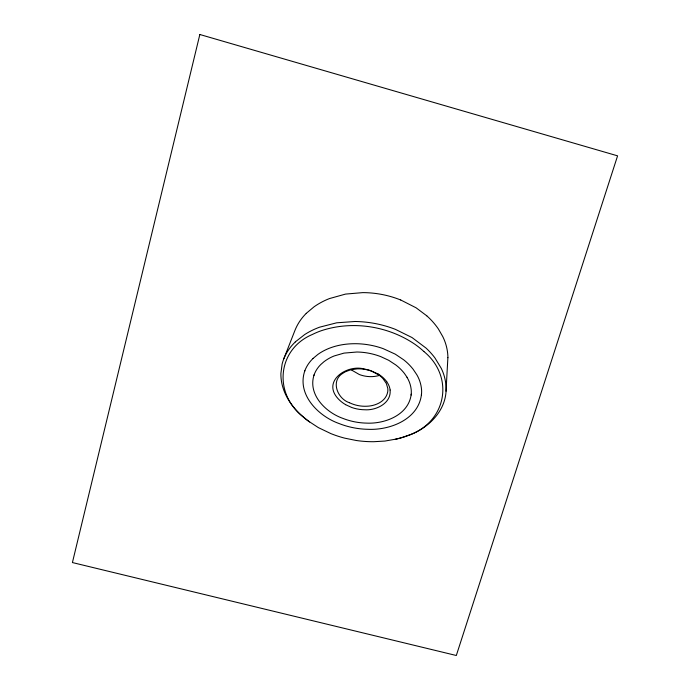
<?xml version="1.0" encoding="UTF-8"?>
<svg xmlns="http://www.w3.org/2000/svg" width="690" height="690" viewBox="0 0 690 690"><rect width="100%" height="100%" fill="white"/><g stroke="black" fill="none" stroke-linecap="round" stroke-linejoin="round"><path stroke-width="1.03" d="M306.248 313.389A50.008 49.128 -12.4 0 0 295.027 330.2L283.832 358.765A42.323 41.391 -6.2 0 0 282.106 364.156L280.899 373.419A47.118 46.075 -7.4 0 0 283.116 388.142C286.247 398.147 292.56 406.893 300.055 414.112A82.144 80.48 -16.1 0 0 308.611 421.219L318.332 427.593L330.872 433.605A113.885 111.875 -24.6 0 0 344.698 438.15L356.281 440.496A114.126 112.125 -24.6 0 0 373.756 441.712L384.934 441.057L396.586 438.995A82.17 80.282 -20.7 0 0 408.273 435.494C428.197 428.55 446.585 410.576 446.102 388.298A50.474 48.973 -20.3 0 0 441.238 368.305L434.916 357.894A78.005 75.659 -15.2 0 0 426.032 348.071L412.016 337.539L395.56 329.423A112.988 109.115 -10.5 0 0 355.057 321.497L336.694 322.808L319.643 327.172A73.623 71.657 -10.5 0 0 304.808 334.469L295.294 341.904M446.033 391.204L447.879 357.687M304.868 370.677C296.553 394.301 318.168 416.079 338.902 423.47A82.697 81.049 -20.4 0 0 367.805 429.301C390.135 430.422 418.899 419.21 421.504 394.042M314.14 374.722C307.55 394.326 325.473 412.163 342.62 418.287A68.603 67.154 -19 0 0 366.588 423.117C385.055 424.022 408.791 414.914 411.231 394.171M306.231 313.372L314.079 306.791A70.535 69.035 -14.8 0 1 329.44 298.58L345.535 294.087L362.793 292.62A101.439 98.679 -14 0 1 400.718 299.995M313.019 358.455L317.987 354.341A50.888 49.525 -11.1 0 1 327.069 349.192C336.427 345.069 346.76 343.508 356.937 343.724A82.127 79.428 -11.1 0 1 383.235 348.666L395.223 354.134L403.685 359.809A58.167 56.442 -14.3 0 1 413.086 369.185L416.82 374.73A37.157 36.07 -18.2 0 1 421.59 390.066A31.792 30.86 -19.2 0 1 421.418 394.939M400.726 299.986L416.096 307.809L426.782 315.813M349.494 402.736C337.315 398.863 330.191 380.501 343.154 373.109A21.312 20.752 -12.9 0 1 345.75 371.599L350.71 369.797L357.351 368.857A35.992 34.94 -12.7 0 1 372.186 371.418L379.112 375.162A26.229 25.495 -14.2 0 1 383.062 378.715L386.348 383.502L387.754 388.246A13.938 13.55 -16.6 0 1 387.677 392.058C385.891 401.442 375.55 405.97 366.864 406.229A35.604 34.759 -16.5 0 1 349.494 402.736M345.638 404.694L351.71 407.48A40.296 39.347 -16.6 0 0 364.769 409.765C376.067 410.602 391.489 403.271 390.091 390.014M378.379 374.101L370.314 370.513A43.022 41.719 -12.1 0 0 364.579 369.115C347.708 363.854 321.54 380.785 338.074 398.665A32.439 31.654 -15.3 0 0 345.656 404.668M351.029 369.728L359.352 374.532A33.56 32.913 -21.4 0 0 367.485 376.473A30.006 29.411 -20.7 0 0 379.431 375.412M423.867 351.495C455.288 377.163 446.257 423.419 407.109 435.718A79.1 77.237 -20.2 0 1 395.327 439.28M386.78 381.743L386.417 381.251A28.868 28.049 -14 0 0 378.353 374.144M407.048 377.275L404.426 373.445A48.774 47.343 -14.1 0 0 395.844 364.984L388.755 360.327L380.828 356.652A68.439 66.257 -11.5 0 0 356.92 352.012L344 353.108L334.107 355.98A41.805 40.684 -11.5 0 0 324.041 361.663L320.712 364.587A27.919 27.238 -10 0 0 313.838 375.567M447.931 357.687A51.569 50.292 -24.1 0 0 442.773 336.599L438.348 328.906A73.701 71.907 -19.1 0 0 426.774 315.822M283.78 358.748A48.576 47.472 -7.6 0 1 295.329 341.938M309.629 421.961A80.014 78.358 -15.8 0 1 303.289 416.872C273.042 393.611 277.311 349.192 312.406 334.46A74.736 72.657 -10.6 0 1 321.255 330.726C352.305 320.384 388.056 325.939 415.001 344.345A84.965 82.317 -13.5 0 1 423.867 351.495M386.728 381.786A19.018 18.492 -15.9 0 1 390.152 390.005M304.531 371.522A33.939 33.12 -9.2 0 1 313.036 358.481M411.119 395.068A26.367 25.599 -18.3 0 0 411.162 389.332A31.214 30.317 -17.4 0 0 407.005 377.301M199.841 34.5L72.415 562.557L456.314 655.5L617.585 155.845L199.841 34.5"/></g></svg>
